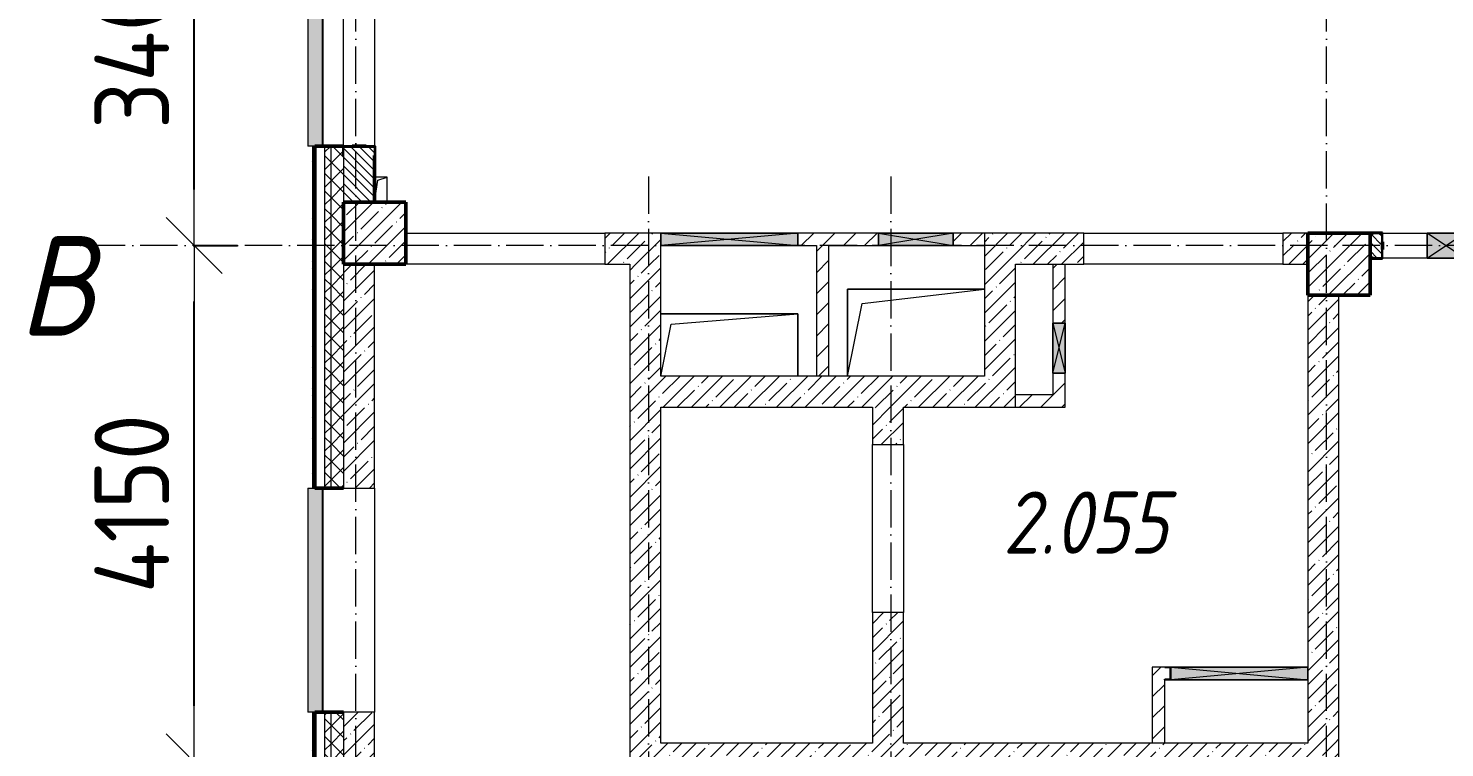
# Model space of a CAD drawing. Header units: millimetres. Extents: x 2294 to 908349, y -83289 to 219220.
# Drawn here: x 2579 to 13963, y 7969 to 13752 of the extents above; entities that cross this region are included whole.
import ezdxf

# ---------------------------------------------------------------- set-up
doc = ezdxf.new("R2010")
doc.units = ezdxf.units.MM
doc.linetypes.add('50_200_ШТРИХ_1Т_ш5_п1_п1_', pattern=[700, 500, -100, 0, -100])
for name, color, linetype, lineweight in [('A-____-____-DIMS', 7, 'Continuous', 9), ('A-DETL-GENF-OTLN', 7, 'Continuous', 9), ('A-FLOR-____-OTLN', 7, 'Continuous', 9), ('A-GENM-____-MCUT', 7, 'Continuous', 25), ('A-GENM-____-OTLN', 7, 'Continuous', 9), ('A-GENM-____-OTLN-1', 7, 'Continuous', 25), ('A-GLAZ-____-OTLN', 7, 'Continuous', 9), ('A-WALL-____-MCUT-1', 7, 'Continuous', 9), ('A-WALL-____-MCUT-2', 7, 'Continuous', 50), ('A-WALL-____-MCUT-3', 7, 'Continuous', 9), ('A-WALL-____-OTLN', 7, 'Continuous', 9), ('A-WALL-____-PATT-1', 7, 'Continuous', 9), ('A-WALL-FNSH-MCUT-1', 7, 'Continuous', 9), ('I-WALL-____-OTLN', 7, 'Continuous', 9), ('S-COLS-____-MCUT', 7, 'Continuous', 50), ('S-COLS-____-OTLN', 7, 'Continuous', 9), ('S-GRID-____-IDEN', 7, 'Continuous', 9), ('S-GRID-____-OTLN-1', 7, '50_200_ШТРИХ_1Т_ш5_п1_п1_', 9), ('Марки помещений', 7, 'Continuous', 9)]:
    doc.layers.add(name, color=color, linetype=linetype, lineweight=lineweight)
doc.layers.add('A-GLAZ-____-OTLN-1', color=7, linetype='Continuous', lineweight=9, true_color=0xc0c0c0)
doc.styles.add('ISOCPEUR_I', font='isocpeui.ttf', dxfattribs={"width": 0.9, "height": 2.5})
doc.styles.add('ISOCPEUR_I_3', font='isocpeui.ttf', dxfattribs={"width": 0.85, "height": 2.2})
doc.styles.add('СПДС', font='isocpeur.ttf', dxfattribs={"width": 0.9})
doc.dimstyles.new('Размера А3', dxfattribs={"dimtxt": 800, "dimasz": 450, "dimexe": 350, "dimexo": 100, "dimgap": 200, "dimtad": 1, "dimdec": 0, "dimrnd": 10, "dimzin": 0, "dimdsep": 46, "dimtxsty": 'СПДС', "dimblk": 'ARROWHEAD_6', "dimcen": 1, "dimclrd": 5, "dimclre": 5, "dimclrt": 5, "dimazin": 0, "dimtfac": 1, "dimtdec": 0, "dimtmove": 2, "dimatfit": 3, "dimfxl": 1, "dimtolj": 1, "dimtzin": 0, "dimarcsym": 0})
pattern_1 = [(45, (7562.79, 6025.28), (-114.0493, 114.0493), []), (45, (7676.84, 6025.28), (-114.0493, 114.0493), [201.612, -40.322, 3.353, -36.97])]
pattern_2 = [(135, (7562.787, 6025.276), (-35.35534, -35.35534), [])]
pattern_3 = [(45, (7562.79, 6025.28), (-84.8528, 84.8528), [])]
pattern_4 = [(45, (7562.79, 6025.28), (-70.7107, 70.7107), []), (135, (7562.79, 6025.28), (-70.7107, -70.7107), [])]

# ---------------------------------------------------------------- blocks, each defined once
blk = doc.blocks.new('BSC_Колонна _Прямоугольная - 500х500-V83-АР1_План отверстий 2 этажа в осях 1-64_А-ГГ')
at = {"layer": 'S-COLS-____-OTLN'}
h = blk.add_hatch(dxfattribs=at)
h.set_pattern_fill('FP_112', color=256, style=0, pattern_type=2)
h.set_pattern_definition([(45, (-5550, -5831.04), (-114.0493, 114.0493), []), (45, (-5435.95, -5831.04), (-114.0493, 114.0493), [201.613, -40.323, 3.353, -36.97])])
h.paths.add_polyline_path([(-250, -250), (250, -250), (250, 250), (-250, 250)], flags=0)
at = {"layer": 'S-COLS-____-MCUT'}
for p, q in [((250, 250), (-250, 250)), ((-250, 250), (-250, -250)), ((250, -250), (250, 250)), ((-250, -250), (250, -250))]:
    blk.add_line(p, q, dxfattribs=at)
blk = doc.blocks.new('BSC_Колонна _Прямоугольная - 500х500-V138-АР1_План отверстий 2 этажа в осях 1-64_А-ГГ')
at = {"layer": 'S-COLS-____-OTLN'}
h = blk.add_hatch(dxfattribs=at)
h.set_pattern_fill('FP_168', color=256, style=0, pattern_type=2)
h.set_pattern_definition([(45, (2200, -6081.04), (-114.0493, 114.0493), []), (45, (2314.05, -6081.04), (-114.0493, 114.0493), [201.612, -40.322, 3.353, -36.97])])
h.paths.add_polyline_path([(-250, -250), (250, -250), (250, 250), (-250, 250)], flags=0)
at = {"layer": 'S-COLS-____-MCUT'}
for p, q in [((250, 250), (-250, 250)), ((-250, 250), (-250, -250)), ((250, -250), (250, 250)), ((-250, -250), (250, -250))]:
    blk.add_line(p, q, dxfattribs=at)
blk = doc.blocks.new('Фахверк_СКБ_Уголок - 250_2700-27497298-АР1_План отверстий 2 этажа в осях 1-64_А-ГГ')
at = {"layer": 'A-GENM-____-MCUT'}
for p, q in [((200, 181), (125, 181)), ((125, 181), (125, 106)), ((131, 106), (131, 175)), ((131, 175), (200, 175)), ((200, 175), (200, 181)), ((125, 106), (131, 106)), ((131, -6), (125, -6)), ((125, -6), (125, -81)), ((125, -81), (200, -81)), ((131, -75), (131, -6)), ((200, -75), (131, -75)), ((200, -81), (200, -75))]:
    blk.add_line(p, q, dxfattribs=at)
blk = doc.blocks.new('Фахверк_СКБ_Уголок - 200_3550_зеркало-28264001-АР1_План отверстий 2 этажа в осях 1-64_А-ГГ')
at = {"layer": 'A-GENM-____-MCUT'}
for p, q in [((200, 156), (125, 156)), ((125, 156), (125, 81)), ((131, 81), (131, 150)), ((131, 150), (200, 150)), ((200, 150), (200, 156)), ((125, 81), (131, 81)), ((131, 19), (125, 19)), ((125, 19), (125, -56)), ((131, -50), (131, 19)), ((125, -56), (200, -56)), ((200, -50), (131, -50)), ((200, -56), (200, -50))]:
    blk.add_line(p, q, dxfattribs=at)
blk = doc.blocks.new('AR_Отверстие прямоугольное _в плите_ - AR_Отверстие прямоугольное _в плите_-V159-АР1_План отверстий 2 этажа в осях 1-64_А-ГГ')
at = {"layer": 'A-GENM-____-OTLN'}
for p, q in [((50, 100), (-50, 100)), ((-50, -100), (-25, 75)), ((-25, 75), (50, 100)), ((50, -100), (50, 100))]:
    blk.add_line(p, q, dxfattribs=at)
blk = doc.blocks.new('AR_Отверстие прямоугольное _в плите_ - AR_Отверстие прямоугольное _в плите_-30552744-АР1_План отверстий 2 этажа в осях 1-64_А-ГГ')
at = {"layer": 'A-GENM-____-OTLN'}
for p, q in [((550, 350), (-550, 350)), ((-550, 350), (-550, -350)), ((-433, 233), (550, 350)), ((-550, -350), (-433, 233))]:
    blk.add_line(p, q, dxfattribs=at)
blk = doc.blocks.new('AR_Отверстие прямоугольное _в плите_ - AR_Отверстие прямоугольное _в плите_-30552508-АР1_План отверстий 2 этажа в осях 1-64_А-ГГ')
at = {"layer": 'A-GENM-____-OTLN'}
for p, q in [((550, 250), (-550, 250)), ((-467, 167), (550, 250)), ((550, -250), (550, 250)), ((-550, -250), (-467, 167))]:
    blk.add_line(p, q, dxfattribs=at)
blk = doc.blocks.new('Отлив_СКБ - Отлив витража_120_НВФ-31885689-АР1_План отверстий 2 этажа в осях 1-64_А-ГГ')
at = {"layer": 'A-GLAZ-____-OTLN-1'}
for points in [[(1800, 2), (1800, 120), (0, 120), (0, 2), (1103, 2)], [(1103, 0), (1800, 0), (1800, 2), (0, 2), (0, 0)]]:
    blk.add_hatch(color=256, dxfattribs=at).paths.add_polyline_path(points, flags=0)
at = {"layer": 'A-GLAZ-____-OTLN'}
for p, q in [((0, 83), (0, 120)), ((1800, 120), (0, 120)), ((1800, 120), (1800, 83)), ((0, 2), (1800, 2)), ((1800, 0), (0, 0))]:
    blk.add_line(p, q, dxfattribs=at)
blk = doc.blocks.new('AR_Отверстие прямоугольное _в стене_ - AR_Отверстие прямоугольное _в стене__ОВ-36901919-АР1_План отверстий 2 этажа в осях 1-64_А-ГГ')
at = {"layer": 'A-GLAZ-____-OTLN'}
blk.add_hatch(color=256, dxfattribs=at).paths.add_polyline_path([(-550, -50), (550, -50), (550, 50), (-550, 50)], flags=0)
at = {"layer": 'A-DETL-GENF-OTLN'}
for p, q in [((-550, -50), (-550, 50)), ((-550, 50), (550, 50)), ((550, 50), (-550, -50)), ((-550, 50), (550, -50)), ((550, 50), (-550, 50)), ((-550, 50), (-550, -50)), ((550, 50), (550, -50)), ((550, -50), (550, 50)), ((550, -50), (-550, -50)), ((-550, -50), (550, -50))]:
    blk.add_line(p, q, dxfattribs=at)
blk = doc.blocks.new('AR_Отверстие прямоугольное _в стене__БезПР - AR_Отверстие прямоугольное _в стене__БезПР-36788922-АР1_План отверстий 2 этажа в осях 1-64_А-ГГ')
at = {"layer": 'A-GLAZ-____-OTLN'}
blk.add_hatch(color=256, dxfattribs=at).paths.add_polyline_path([(300, -50), (300, 50), (-300, 50), (-300, -50)], flags=0)
at = {"layer": 'A-DETL-GENF-OTLN'}
for p, q in [((-300, -50), (-300, 50)), ((-300, 50), (300, 50)), ((300, 50), (-300, -50)), ((-300, 50), (300, -50)), ((300, 50), (-300, 50)), ((-300, 50), (-300, -50)), ((300, 50), (300, -50)), ((300, -50), (300, 50)), ((300, -50), (-300, -50)), ((-300, -50), (300, -50))]:
    blk.add_line(p, q, dxfattribs=at)
at = {"layer": 'A-GLAZ-____-OTLN'}
blk.add_line((300, 50), (-300, 50), dxfattribs=at)
blk = doc.blocks.new('AR_Отверстие прямоугольное _в стене__БезПР - AR_Отверстие прямоугольное _в стене__БезПР-36428349-АР1_План отверстий 2 этажа в осях 1-64_А-ГГ')
at = {"layer": 'A-GLAZ-____-OTLN'}
blk.add_hatch(color=256, dxfattribs=at).paths.add_polyline_path([(-150, 100), (-150, -100), (150, -100), (150, 100)], flags=0)
at = {"layer": 'A-DETL-GENF-OTLN'}
for p, q in [((-150, -100), (-150, 100)), ((-150, 100), (150, 100)), ((150, 100), (-150, -100)), ((-150, 100), (150, -100)), ((150, 100), (-150, 100)), ((-150, 100), (-150, -100)), ((150, 100), (150, -100)), ((150, -100), (150, 100)), ((150, -100), (-150, -100)), ((-150, -100), (150, -100))]:
    blk.add_line(p, q, dxfattribs=at)
at = {"layer": 'A-GLAZ-____-OTLN'}
blk.add_line((150, 100), (-150, 100), dxfattribs=at)
blk = doc.blocks.new('154_Фахверк_СКБ_Швеллер - Тип_100_3960-V200-АР1_План отверстий 2 этажа в осях 1-64_А-ГГ')
at = {"layer": 'A-GENM-____-MCUT'}
for p, q in [((125, 50), (175, 50)), ((128, 47), (128, -47)), ((175, 47), (128, 47)), ((175, 50), (175, 47)), ((175, -50), (125, -50)), ((128, -47), (175, -47)), ((175, -47), (175, -50))]:
    blk.add_line(p, q, dxfattribs=at)
blk = doc.blocks.new('AR_Отверстие прямоугольное _в стене_ - AR_Отверстие прямоугольное _в стене__ОВ-36990253-АР1_План отверстий 2 этажа в осях 1-64_А-ГГ')
at = {"layer": 'A-GLAZ-____-OTLN'}
blk.add_hatch(color=256, dxfattribs=at).paths.add_polyline_path([(550, -50), (550, 50), (-550, 50), (-550, -50)], flags=0)
at = {"layer": 'A-DETL-GENF-OTLN'}
for p, q in [((-550, -50), (-550, 50)), ((-550, 50), (550, 50)), ((550, 50), (-550, -50)), ((-550, 50), (550, -50)), ((550, 50), (-550, 50)), ((-550, 50), (-550, -50)), ((550, 50), (550, -50)), ((550, -50), (550, 50)), ((550, -50), (-550, -50)), ((-550, -50), (550, -50))]:
    blk.add_line(p, q, dxfattribs=at)
blk = doc.blocks.new('AR_Отверстие прямоугольное _в стене_ - AR_Отверстие прямоугольное _в стене__ОВ-36989221-АР1_План отверстий 2 этажа в осях 1-64_А-ГГ')
at = {"layer": 'A-GLAZ-____-OTLN'}
blk.add_hatch(color=256, dxfattribs=at).paths.add_polyline_path([(-200, -50), (200, -50), (200, 50), (-200, 50)], flags=0)
at = {"layer": 'A-DETL-GENF-OTLN'}
for p, q in [((-200, -50), (-200, 50)), ((-200, 50), (200, 50)), ((200, 50), (-200, -50)), ((-200, 50), (200, -50)), ((200, 50), (-200, 50)), ((-200, 50), (-200, -50)), ((200, 50), (200, -50)), ((200, -50), (200, 50)), ((200, -50), (-200, -50)), ((-200, -50), (200, -50))]:
    blk.add_line(p, q, dxfattribs=at)
blk = doc.blocks.new('2floor')
at = {"layer": 'A-WALL-____-PATT-1'}
h = blk.add_hatch(dxfattribs=at)
h.set_pattern_fill('FP_3', color=256, style=0, pattern_type=2)
h.set_pattern_definition([(45, (7562.79, 6025.28), (-85.5366, 85.5366), []), (45, (7619.81, 6025.28), (-85.5366, 85.5366), [])])
h.paths.add_polyline_path([(4863, 3856), (4883, 3856), (4883, 8256), (4863, 8256), (4863, 6761)], flags=0)
h.paths.add_polyline_path([(4863, 10056), (4883, 10056), (4883, 12806), (4863, 12806), (4863, 10201)], flags=0)
h.paths.add_polyline_path([(4883, 14606), (4883, 15521), (4863, 15521), (4863, 14606)], flags=0)
h = blk.add_hatch(dxfattribs=at)
h.set_pattern_fill('FP_1', color=256, style=0, pattern_type=2)
h.set_pattern_definition(pattern_4)
h.paths.add_polyline_path([(4963, 3956), (5013, 3956), (5013, 8256), (4963, 8256), (4963, 6761)], flags=0)
h.paths.add_polyline_path([(5013, 10056), (5013, 12806), (4963, 12806), (4963, 10056)], flags=0)
h.paths.add_polyline_path([(5013, 14606), (5013, 15541), (4963, 15541), (4963, 14606)], flags=0)
h = blk.add_hatch(dxfattribs=at)
h.set_pattern_fill('FP_1', color=256, style=0, pattern_type=2)
h.set_pattern_definition(pattern_4)
h.paths.add_polyline_path([(5013, 4006), (5113, 4006), (5113, 8256), (5013, 8256), (5013, 6761)], flags=0)
h.paths.add_polyline_path([(5113, 10056), (5113, 12731), (5107, 12731), (5107, 12806), (5013, 12806), (5013, 10056)], flags=0)
h.paths.add_polyline_path([(5107, 14606), (5107, 14681), (5113, 14681), (5113, 15541), (5013, 15541), (5013, 14606)], flags=0)
h = blk.add_hatch(dxfattribs=at)
h.set_pattern_fill('FP_6', color=256, style=0, pattern_type=2)
h.set_pattern_definition(pattern_2)
h.paths.add_polyline_path([(5113, 12356), (5363, 12356), (5363, 12800), (5294, 12800), (5294, 12806), (5182, 12806), (5182, 12800), (5113, 12800), (5113, 12731)], flags=0)
h.paths.add_polyline_path([(5182, 14606), (5294, 14606), (5294, 14612), (5363, 14612), (5363, 15006), (5113, 15006), (5113, 14612), (5182, 14612)], flags=0)
h = blk.add_hatch(dxfattribs=at)
h.set_pattern_fill('FP_25', color=256, style=0, pattern_type=2)
h.set_pattern_definition(pattern_1)
h.paths.add_polyline_path([(7213, 11856), (7663, 11856), (7663, 12106), (7213, 12106)], flags=0)
h = blk.add_hatch(dxfattribs=at)
h.set_pattern_fill('FP_4', color=256, style=0, pattern_type=2)
h.set_pattern_definition(pattern_3)
h.paths.add_polyline_path([(10013, 12006), (10263, 12006), (10263, 12106), (10013, 12106), (10013, 12086)], flags=0)
h.paths.add_polyline_path([(8763, 12006), (9413, 12006), (9413, 12106), (8763, 12106), (8763, 12018)], flags=0)
h = blk.add_hatch(dxfattribs=at)
h.set_pattern_fill('FP_25', color=256, style=0, pattern_type=2)
h.set_pattern_definition(pattern_1)
h.paths.add_polyline_path([(10513, 10956), (10513, 12106), (10263, 12106), (10263, 10956)], flags=0)
h = blk.add_hatch(dxfattribs=at)
h.set_pattern_fill('FP_25', color=256, style=0, pattern_type=2)
h.set_pattern_definition(pattern_1)
h.paths.add_polyline_path([(12863, 11856), (12863, 12106), (12663, 12106), (12663, 11856)], flags=0)
h.paths.add_polyline_path([(10513, 11856), (11063, 11856), (11063, 12106), (10513, 12106)], flags=0)
h = blk.add_hatch(dxfattribs=at)
h.set_pattern_fill('FP_6', color=256, style=0, pattern_type=2)
h.set_pattern_definition(pattern_2)
h.paths.add_polyline_path([(17438, 11906), (17963, 11906), (17963, 12106), (17369, 12106), (17369, 12037), (17363, 12037), (17363, 11975), (17369, 11975), (17369, 11906)], flags=0)
h.paths.add_polyline_path([(16207, 11906), (16207, 11975), (16213, 11975), (16213, 12037), (16207, 12037), (16207, 12106), (14619, 12106), (14619, 12037), (14613, 12037), (14613, 11975), (14619, 11975), (14619, 11906), (16138, 11906)], flags=0)
h.paths.add_polyline_path([(13457, 11906), (13457, 11975), (13463, 11975), (13463, 12037), (13457, 12037), (13457, 12106), (13363, 12106), (13363, 11906), (13388, 11906)], flags=0)
h = blk.add_hatch(dxfattribs=at)
h.set_pattern_fill('FP_4', color=256, style=0, pattern_type=2)
h.set_pattern_definition(pattern_3)
h.paths.add_polyline_path([(9013, 10956), (9013, 12006), (8913, 12006), (8913, 10956)], flags=0)
h = blk.add_hatch(dxfattribs=at)
h.set_pattern_fill('FP_25', color=256, style=0, pattern_type=2)
h.set_pattern_definition(pattern_1)
h.paths.add_polyline_path([(5113, 4106), (5363, 4106), (5363, 8256), (5113, 8256), (5113, 6761)], flags=0)
h.paths.add_polyline_path([(5363, 10056), (5363, 11856), (5113, 11856), (5113, 10056)], flags=0)
h = blk.add_hatch(dxfattribs=at)
h.set_pattern_fill('FP_25', color=256, style=0, pattern_type=2)
h.set_pattern_definition(pattern_1)
h.paths.add_polyline_path([(7549, 7756), (7663, 7756), (7663, 11856), (7413, 11856), (7413, 7756)], flags=0)
h = blk.add_hatch(dxfattribs=at)
h.set_pattern_fill('FP_4', color=256, style=0, pattern_type=2)
h.set_pattern_definition(pattern_3)
h.paths.add_polyline_path([(10913, 10706), (10913, 10981), (10813, 10981), (10813, 10706)], flags=0)
h.paths.add_polyline_path([(10913, 11381), (10913, 11856), (10813, 11856), (10813, 11381), (10868, 11381)], flags=0)
h = blk.add_hatch(dxfattribs=at)
h.set_pattern_fill('FP_25', color=256, style=0, pattern_type=2)
h.set_pattern_definition(pattern_1)
h.paths.add_polyline_path([(13113, 8006), (13113, 11606), (12863, 11606), (12863, 8006)], flags=0)
h = blk.add_hatch(dxfattribs=at)
h.set_pattern_fill('FP_25', color=256, style=0, pattern_type=2)
h.set_pattern_definition(pattern_1)
h.paths.add_polyline_path([(10513, 10706), (10513, 10956), (7663, 10956), (7663, 10706), (9613, 10706)], flags=0)
h = blk.add_hatch(dxfattribs=at)
h.set_pattern_fill('FP_25', color=256, style=0, pattern_type=2)
h.set_pattern_definition(pattern_1)
h.paths.add_polyline_path([(9363, 8006), (9613, 8006), (9613, 9056), (9363, 9056)], flags=0)
h.paths.add_polyline_path([(9613, 10406), (9613, 10706), (9363, 10706), (9363, 10406)], flags=0)
h = blk.add_hatch(dxfattribs=at)
h.set_pattern_fill('FP_4', color=256, style=0, pattern_type=2)
h.set_pattern_definition(pattern_3)
h.paths.add_polyline_path([(10813, 10706), (10813, 10806), (10513, 10806), (10513, 10706)], flags=0)
h = blk.add_hatch(dxfattribs=at)
h.set_pattern_fill('FP_4', color=256, style=0, pattern_type=2)
h.set_pattern_definition(pattern_3)
h.paths.add_polyline_path([(11613, 8516), (11713, 8516), (11713, 8519), (11760, 8520), (11760, 8613), (11713, 8613), (11713, 8616), (11613, 8616), (11613, 8519)], flags=0)
h = blk.add_hatch(dxfattribs=at)
h.set_pattern_fill('FP_4', color=256, style=0, pattern_type=2)
h.set_pattern_definition(pattern_3)
h.paths.add_polyline_path([(11713, 8006), (11713, 8516), (11613, 8516), (11613, 8006)], flags=0)
h = blk.add_hatch(dxfattribs=at)
h.set_pattern_fill('FP_25', color=256, style=0, pattern_type=2)
h.set_pattern_definition(pattern_1)
h.paths.add_polyline_path([(13113, 7756), (13113, 8006), (7663, 8006), (7663, 7756), (12863, 7756)], flags=0)
at = {"layer": 'A-FLOR-____-OTLN'}
for p, q in [((9163, 11656), (10263, 11656)), ((9163, 10956), (9163, 11656)), ((7663, 11456), (8763, 11456)), ((8763, 11456), (8763, 10956))]:
    blk.add_line(p, q, dxfattribs=at)
at = {"layer": 'A-WALL-____-MCUT-1'}
for p, q in [((7663, 12106), (7213, 12106)), ((7213, 12106), (7213, 11856)), ((10263, 12106), (10263, 10956)), ((11063, 12106), (10263, 12106)), ((11063, 11856), (11063, 12106)), ((12863, 12106), (12663, 12106)), ((12663, 12106), (12663, 11856)), ((7663, 10956), (7663, 12006)), ((5113, 11856), (5113, 10056)), ((5363, 10056), (5363, 11856)), ((7213, 11856), (7413, 11856)), ((7413, 11856), (7413, 7756)), ((10513, 10706), (10513, 11856)), ((10513, 11856), (11063, 11856)), ((12663, 11856), (12863, 11856)), ((12863, 11606), (12863, 8616)), ((13113, 4606), (13113, 11606)), ((10263, 10956), (7663, 10956)), ((7663, 8006), (7663, 10706)), ((7663, 10706), (9363, 10706)), ((9363, 10706), (9363, 10406)), ((9613, 10706), (10513, 10706)), ((9613, 10406), (9613, 10706)), ((9363, 10406), (9613, 10406)), ((5113, 10056), (5363, 10056)), ((9363, 9056), (9363, 8006)), ((9613, 9056), (9363, 9056)), ((9613, 8006), (9613, 9056)), ((12863, 8516), (12863, 8006)), ((5363, 8256), (5113, 8256)), ((5113, 8256), (5113, 4106)), ((5363, 4356), (5363, 8256)), ((9363, 8006), (7663, 8006)), ((12863, 8006), (9613, 8006))]:
    blk.add_line(p, q, dxfattribs=at)
at = {"layer": 'A-WALL-____-MCUT-2'}
for p, q in [((4883, 10056), (4883, 12806)), ((5107, 12806), (4883, 12806)), ((5294, 12806), (5182, 12806)), ((5363, 12356), (5363, 12731)), ((13388, 12106), (13363, 12106)), ((13463, 11975), (13463, 12037)), ((13363, 11906), (13388, 11906)), ((4883, 10056), (5113, 10056)), ((4883, 3876), (4883, 8256)), ((5113, 8256), (4883, 8256))]:
    blk.add_line(p, q, dxfattribs=at)
at = {"layer": 'A-WALL-____-MCUT-3'}
for p, q in [((4963, 10056), (4963, 12806)), ((5013, 10056), (5013, 12806)), ((5113, 12731), (5113, 12356)), ((4963, 3956), (4963, 8256)), ((5013, 4006), (5013, 8256))]:
    blk.add_line(p, q, dxfattribs=at)
at = {"layer": 'A-WALL-____-OTLN'}
for p, q in [((5113, 12806), (5113, 14606)), ((5363, 14606), (5363, 12806)), ((5613, 12106), (7213, 12106)), ((11063, 12106), (12663, 12106)), ((7213, 11856), (5613, 11856)), ((12663, 11856), (11063, 11856)), ((9363, 9056), (9363, 10406)), ((9613, 10406), (9613, 9056)), ((5363, 10056), (5363, 8256))]:
    blk.add_line(p, q, dxfattribs=at)
at = {"layer": 'A-WALL-FNSH-MCUT-1'}
for p, q in [((4863, 12806), (4863, 10056)), ((4883, 12806), (4863, 12806)), ((9413, 12106), (8763, 12106)), ((10263, 12106), (10013, 12106)), ((8763, 12006), (8913, 12006)), ((8913, 12006), (8913, 10956)), ((9013, 12006), (9413, 12006)), ((9013, 10956), (9013, 12006)), ((10013, 12006), (10263, 12006)), ((10813, 11856), (10813, 11381)), ((10913, 11381), (10913, 11856)), ((10813, 10981), (10813, 10806)), ((10913, 10706), (10913, 10981)), ((10813, 10806), (10513, 10806)), ((10513, 10706), (10913, 10706)), ((4863, 10056), (4883, 10056)), ((11713, 8616), (11613, 8616)), ((11613, 8616), (11613, 8006)), ((11713, 8006), (11713, 8516)), ((4863, 8256), (4863, 3856)), ((4883, 8256), (4863, 8256))]:
    blk.add_line(p, q, dxfattribs=at)
at = {"layer": 'I-WALL-____-OTLN'}
for p, q in [((13463, 12106), (13823, 12106)), ((13823, 11906), (13463, 11906))]:
    blk.add_line(p, q, dxfattribs=at)
at = {"layer": 'A-GENM-____-OTLN'}
for name, p in [('AR_Отверстие прямоугольное _в плите_ - AR_Отверстие прямоугольное _в плите_-V159-АР1_План отверстий 2 этажа в осях 1-64_А-ГГ', (5413, 12456)), ('AR_Отверстие прямоугольное _в плите_ - AR_Отверстие прямоугольное _в плите_-30552744-АР1_План отверстий 2 этажа в осях 1-64_А-ГГ', (9713, 11306)), ('AR_Отверстие прямоугольное _в плите_ - AR_Отверстие прямоугольное _в плите_-30552508-АР1_План отверстий 2 этажа в осях 1-64_А-ГГ', (8213, 11206))]:
    blk.add_blockref(name, p, dxfattribs=at)
at = {"layer": 'A-GENM-____-OTLN-1'}
for name, p, rotation in [('Фахверк_СКБ_Уголок - 250_2700-27497298-АР1_План отверстий 2 этажа в осях 1-64_А-ГГ', (5188, 12931), 269.9999999999999), ('Фахверк_СКБ_Уголок - 200_3550_зеркало-28264001-АР1_План отверстий 2 этажа в осях 1-64_А-ГГ', (13588, 12056), 180), ('154_Фахверк_СКБ_Швеллер - Тип_100_3960-V200-АР1_План отверстий 2 этажа в осях 1-64_А-ГГ', (11888, 8566), 180)]:
    blk.add_blockref(name, p, dxfattribs=dict(at, rotation=rotation))
at = {"layer": 'A-GLAZ-____-OTLN'}
for name, p, rotation in [('Отлив_СКБ - Отлив витража_120_НВФ-31885689-АР1_План отверстий 2 этажа в осях 1-64_А-ГГ', (4946, 12806), 90), ('AR_Отверстие прямоугольное _в стене__БезПР - AR_Отверстие прямоугольное _в стене__БезПР-36428349-АР1_План отверстий 2 этажа в осях 1-64_А-ГГ', (13973, 12006), 180), ('AR_Отверстие прямоугольное _в стене_ - AR_Отверстие прямоугольное _в стене__ОВ-36989221-АР1_План отверстий 2 этажа в осях 1-64_А-ГГ', (10863, 11181), 89.99999999999993), ('Отлив_СКБ - Отлив витража_120_НВФ-31885689-АР1_План отверстий 2 этажа в осях 1-64_А-ГГ', (4946, 8256), 90)]:
    blk.add_blockref(name, p, dxfattribs=dict(at, rotation=rotation))
for name, p in [('AR_Отверстие прямоугольное _в стене_ - AR_Отверстие прямоугольное _в стене__ОВ-36990253-АР1_План отверстий 2 этажа в осях 1-64_А-ГГ', (8213, 12056)), ('AR_Отверстие прямоугольное _в стене__БезПР - AR_Отверстие прямоугольное _в стене__БезПР-36788922-АР1_План отверстий 2 этажа в осях 1-64_А-ГГ', (9713, 12056)), ('AR_Отверстие прямоугольное _в стене_ - AR_Отверстие прямоугольное _в стене__ОВ-36901919-АР1_План отверстий 2 этажа в осях 1-64_А-ГГ', (12313, 8566))]:
    blk.add_blockref(name, p, dxfattribs=at)
at = {"layer": 'S-COLS-____-OTLN'}
for name, p in [('BSC_Колонна _Прямоугольная - 500х500-V138-АР1_План отверстий 2 этажа в осях 1-64_А-ГГ', (5363, 12106)), ('BSC_Колонна _Прямоугольная - 500х500-V83-АР1_План отверстий 2 этажа в осях 1-64_А-ГГ', (13113, 11856))]:
    blk.add_blockref(name, p, dxfattribs=at)
at = {"layer": 'Марки помещений', "insert": (10413, 10029), "char_height": 500, "width": 785.65, "attachment_point": 1, "style": 'ISOCPEUR_I_3'}
blk.add_mtext('2.055', dxfattribs=at)
blk = doc.blocks.new('ARROWHEAD_6')
at = {"color": 0, "linetype": 'Continuous'}
for p, q in [((-0.5, -0.5), (0.5, 0.5)), ((0, 0), (-1, 0))]:
    blk.add_line(p, q, dxfattribs=at)
blk = doc.blocks.new('*D2751')
at = {"layer": 'A-____-____-DIMS', "color": 0, "lineweight": -2, "transparency": 16777216}
for p, q in [((161926, 7856), (162282, 7856)), ((161932, 4656), (161932, 7406)), ((161926, 4206), (162282, 4206))]:
    blk.add_line(p, q, dxfattribs=at)
at = {"layer": 'Defpoints', "color": 0, "transparency": 16777216}
for p in [(161826, 7856), (161932, 7856), (161826, 4206)]:
    blk.add_point(p, dxfattribs=at)
at = {"layer": 'A-____-____-DIMS', "color": 0, "lineweight": -2, "transparency": 16777216, "xscale": 450, "yscale": 450, "zscale": 450}
for p, rotation in [((161932, 7856), 90), ((161932, 4206), 270)]:
    blk.add_blockref('ARROWHEAD_6', p, dxfattribs=dict(at, rotation=rotation))
at = {"layer": 'A-____-____-DIMS', "color": 0, "transparency": 16777216, "insert": (161432, 6031), "char_height": 600, "attachment_point": 5, "rotation": 90, "style": 'СПДС'}
blk.add_mtext('\\A1;3650', dxfattribs=at)
blk = doc.blocks.new('*D2752')
at = {"layer": 'A-____-____-DIMS', "color": 0, "lineweight": -2, "transparency": 16777216}
for p, q in [((161926, 12006), (162282, 12006)), ((161932, 8306), (161932, 11556)), ((161926, 7856), (162282, 7856))]:
    blk.add_line(p, q, dxfattribs=at)
at = {"layer": 'Defpoints', "color": 0, "transparency": 16777216}
for p in [(161826, 12006), (161932, 12006), (161826, 7856)]:
    blk.add_point(p, dxfattribs=at)
at = {"layer": 'A-____-____-DIMS', "color": 0, "lineweight": -2, "transparency": 16777216, "xscale": 450, "yscale": 450, "zscale": 450}
for p, rotation in [((161932, 12006), 90), ((161932, 7856), 270)]:
    blk.add_blockref('ARROWHEAD_6', p, dxfattribs=dict(at, rotation=rotation))
at = {"layer": 'A-____-____-DIMS', "color": 0, "transparency": 16777216, "insert": (161432, 9931), "char_height": 600, "attachment_point": 5, "rotation": 90, "style": 'СПДС'}
blk.add_mtext('\\A1;4150', dxfattribs=at)
blk = doc.blocks.new('*D2753')
at = {"layer": 'A-____-____-DIMS', "color": 0, "lineweight": -2, "transparency": 16777216}
for p, q in [((161926, 15406), (162282, 15406)), ((161932, 12456), (161932, 14956)), ((161926, 12006), (162282, 12006))]:
    blk.add_line(p, q, dxfattribs=at)
at = {"layer": 'Defpoints', "color": 0, "transparency": 16777216}
for p in [(161826, 15406), (161932, 15406), (161826, 12006)]:
    blk.add_point(p, dxfattribs=at)
at = {"layer": 'A-____-____-DIMS', "color": 0, "lineweight": -2, "transparency": 16777216, "xscale": 450, "yscale": 450, "zscale": 450}
for p, rotation in [((161932, 15406), 90), ((161932, 12006), 270)]:
    blk.add_blockref('ARROWHEAD_6', p, dxfattribs=dict(at, rotation=rotation))
at = {"layer": 'A-____-____-DIMS', "color": 0, "transparency": 16777216, "insert": (161432, 13706), "char_height": 600, "attachment_point": 5, "rotation": 90, "style": 'СПДС'}
blk.add_mtext('\\A1;3400', dxfattribs=at)
blk = doc.blocks.new('3osi')
at = {"layer": 'S-GRID-____-OTLN-1', "color": 251, "ltscale": 0.6, "true_color": 0x636466}
for p, q in [((163233.5, 1542.7), (163233.5, 55906.2)), ((171033.5, 1542.7), (171033.5, 55906.2)), ((165583.5, 12560.3), (165583.5, 1542.7)), ((167533.5, 12560.3), (167533.5, 1542.7)), ((255902.3, 12006.3), (160914.7, 12006.3))]:
    blk.add_line(p, q, dxfattribs=at)
at = {"layer": 'S-GRID-____-IDEN', "insert": (160521.9, 12082.4), "char_height": 800, "width": 223.671, "attachment_point": 1, "style": 'ISOCPEUR_I'}
blk.add_mtext('\\fISOCPEUR|b0|i1|c204|p34|;\\W.9;В', dxfattribs=at)
at = {"layer": 'A-____-____-DIMS'}
for base, p1, p2, picture, middle in [((161932.1, 15406.3), (161826, 12006.3), (161826, 15406.3), '*D2753', (161432.1, 13706.3)), ((161932.1, 12006.3), (161826, 7856.3), (161826, 12006.3), '*D2752', (161432.1, 9931.3)), ((161932.1, 7856.3), (161826, 4206.3), (161826, 7856.3), '*D2751', (161432.1, 6031.3))]:
    dim = blk.add_linear_dim(base=base, p1=p1, p2=p2, angle=90, dimstyle='Размера А3', override={"dimtxt": 600, "dimclrd": 0, "dimclre": 0, "dimclrt": 0}, dxfattribs=at)
    dim.commit()
    dim.dimension.update_dxf_attribs({"geometry": picture, "text_midpoint": middle})

msp = doc.modelspace()

# ---------------------------------------------------------------- block references
for name, p in [('3osi', (-158020.7, 0)), ('2floor', (0, 0))]:
    msp.add_blockref(name, p)

doc.saveas('drawing.dxf')
